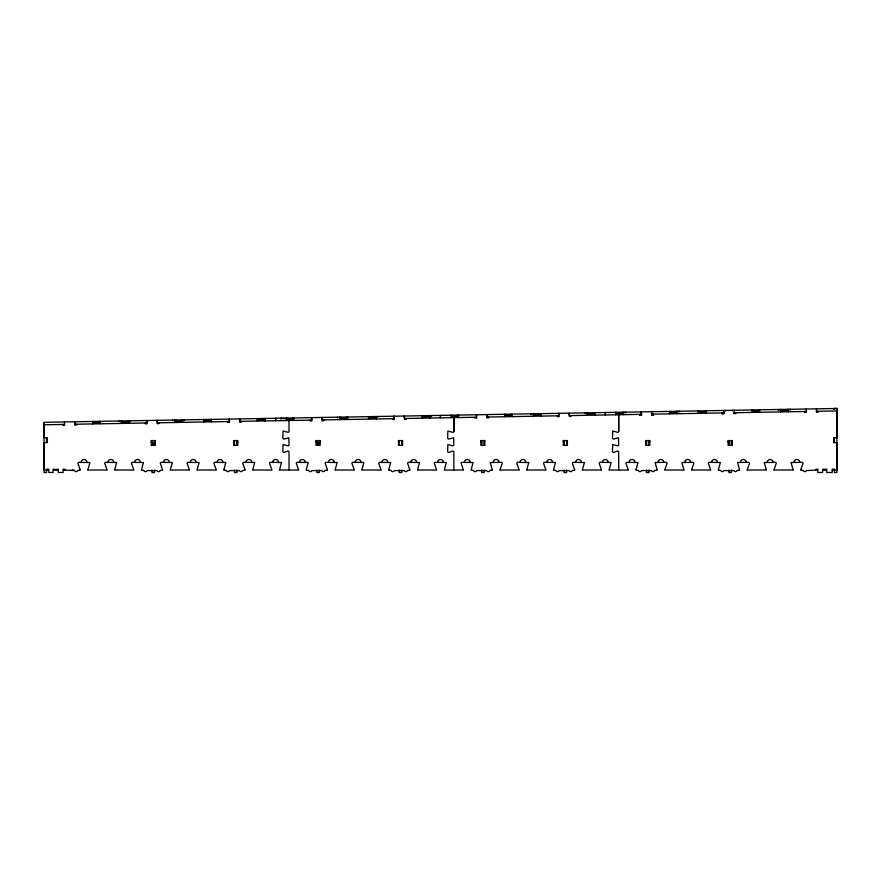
<?xml version="1.0" encoding="UTF-8"?>
<svg xmlns="http://www.w3.org/2000/svg" width="881" height="881" viewBox="0 0 881 881"><rect width="100%" height="100%" fill="white"/><g stroke="black" fill="none" stroke-linecap="round" stroke-linejoin="round"><path stroke-width="1.32" d="M46.561 439.465L47.387 439.465L47.387 437.813L44.083 437.813L44.05 422.307L836.895 408.476L836.917 437.813L833.613 437.813L833.624 439.465L834.45 439.465M54.798 470.014L54.798 469.199L53.146 469.199L53.146 472.491L48.741 472.491L48.741 469.199L47.089 469.199L47.089 470.025M64.809 470.014L64.809 469.199L63.168 469.199L63.168 472.491L58.355 472.491L58.355 469.199L56.703 469.199L56.703 470.014M824.264 470.014L824.264 469.199L822.612 469.199L822.612 472.491L817.81 472.491L817.81 469.188L816.158 469.188L816.158 470.014M833.878 470.025L833.878 469.199L832.226 469.199L832.226 472.491L826.73 472.491L826.73 469.199L825.09 469.199L825.09 470.014M44.094 437.813L44.116 424.785L64.423 424.433M453.869 431.602L453.836 417.627L453.836 431.789L452.944 432.373L447.856 431.095L447.658 438.286L448.528 439.112L453.649 437.78L453.858 445.158L452.944 445.83L447.856 444.553L447.658 451.744L448.528 452.57L452.9 451.006L453.825 451.535L453.869 470.025M618.693 431.602L618.649 414.753L618.66 431.789L617.724 432.362L612.747 431.018L612.482 438.286L613.363 439.112L618.473 437.78L618.682 445.158L617.823 445.841L612.713 444.52L612.482 451.744L613.363 452.57L617.724 451.006L618.649 451.535L618.704 470.025M87.913 469.782L89.928 462.514L78.475 462.36L77.869 463.153L80.193 469.782M114.684 469.782L116.633 462.459L105.324 462.338L104.641 463.153L106.964 469.782M141.456 469.782L143.471 462.514L132.018 462.36L131.412 463.153L133.736 469.782M170.33 469.782L172.346 462.514L160.959 462.338L160.287 463.153L162.611 469.782M197.102 469.782L199.117 462.514L187.653 462.36L187.058 463.153L189.382 469.782M223.873 469.782L225.822 462.459L214.501 462.338L213.83 463.153L216.153 469.782M252.748 469.782L254.697 462.459L243.376 462.338L242.704 463.153L245.028 469.782M279.519 469.782L281.535 462.514L270.148 462.338L269.476 463.153L271.8 469.782M306.291 469.782L308.229 462.459L296.919 462.338L296.247 463.153L298.571 469.782M335.154 469.782L337.181 462.514L325.717 462.36L325.122 463.153L327.435 469.782M361.926 469.782L363.875 462.459L352.565 462.338L351.893 463.153L354.206 469.782M388.697 469.782L390.712 462.514L379.259 462.36L378.665 463.153L380.977 469.782M417.572 469.782L419.587 462.514L408.211 462.338L407.529 463.153L409.852 469.782M444.343 469.782L446.293 462.459L434.906 462.36L434.3 463.153L436.624 469.782M471.115 469.782L473.13 462.514L461.754 462.338L461.071 463.153L463.395 469.782M499.99 469.782L502.313 463.153L501.63 462.338L490.254 462.514L492.27 469.782M526.761 469.782L528.776 462.514L517.312 462.36L516.718 463.153L519.041 469.782M553.532 469.782L555.482 462.459L544.161 462.338L543.489 463.153L545.813 469.782M582.407 469.782L584.422 462.514L572.958 462.36L572.364 463.153L574.687 469.782M609.178 469.782L611.117 462.459L599.807 462.338L599.135 463.153L601.459 469.782M635.95 469.782L637.965 462.514L626.501 462.36L625.906 463.153L628.23 469.782M664.814 469.782L667.137 463.153L666.543 462.36L655.145 462.459L657.094 469.782M691.585 469.782L693.909 463.153L693.237 462.338L681.85 462.514L683.865 469.782M718.356 469.782L720.372 462.514L708.996 462.338L708.313 463.153L710.637 469.782M747.231 469.782L749.555 463.153L748.883 462.338L737.562 462.459L739.511 469.782M774.003 469.782L776.326 463.153L775.732 462.36L764.268 462.514L766.283 469.782M800.774 469.782L803.098 463.142L802.426 462.338L791.039 462.503L793.054 469.782M641.842 414.345L569.203 415.612L569.17 413.145L569.368 416.438L571.009 416.405L570.943 415.59M651.522 414.18L724.667 412.903M733.421 412.749L806.567 411.471M816.247 411.306L836.939 410.942L836.917 437.813M404.489 419.312L406.174 419.29L406.119 418.464M639.727 415.204L641.478 415.182L641.324 411.89L641.324 414.356M734.049 413.563L735.844 413.53L735.679 412.715M804.518 412.33L806.313 412.297L806.247 409.004M816.467 412.121L818.262 412.088L818.097 411.273M834.428 408.443L836.895 408.443L836.895 472.491L834.428 472.491L834.428 469.199M46.561 440.974L47.387 440.974L47.387 442.625L44.083 442.625L44.072 470.025L48.741 470.025M151.213 440.974L152.039 440.974M154.505 440.974L155.331 440.974M233.619 440.974L234.445 440.974M236.923 440.974L237.749 440.974M316.037 440.974L316.863 440.974M319.34 440.974L320.155 440.974M398.454 440.974L399.28 440.974M401.747 440.974L402.573 440.974M480.872 440.974L481.687 440.974M563.278 440.974L564.104 440.974M566.582 440.974L567.408 440.974M645.696 440.974L646.522 440.974M648.989 440.974L649.815 440.974M728.113 440.974L728.939 440.974M731.406 440.974L732.232 440.974M834.45 440.974L833.613 440.974L833.624 442.625L836.906 442.625L836.895 470.025L832.226 470.014M151.213 442.207L152.039 442.207M154.505 442.207L155.331 442.207M233.619 442.207L234.445 442.207M236.923 442.207L237.749 442.207M316.037 442.207L316.863 442.207M319.34 442.207L320.155 442.207M398.454 442.207L399.28 442.207M401.747 442.207L402.573 442.207M480.872 442.207L481.687 442.207M484.165 442.207L484.99 442.207L484.99 440.566L480.872 440.566L480.872 442.625L481.687 442.625M563.278 442.207L564.104 442.207M566.582 442.207L567.408 442.207M645.696 442.207L646.522 442.207M648.989 442.207L649.815 442.207M728.113 442.207L728.939 442.207M731.406 442.207L732.232 442.207M234.445 442.625L233.619 442.625L233.619 440.566L237.749 440.566L237.749 442.625L236.923 442.625M399.28 442.625L398.454 442.625L398.454 440.566L402.573 440.566L402.573 442.625L401.747 442.625M564.104 442.625L563.278 442.625L563.278 440.566L567.408 440.566L567.408 442.625L566.582 442.625M646.522 442.625L645.696 442.625L645.696 440.566L649.815 440.566L649.815 442.625L648.989 442.625M728.939 442.625L728.113 442.625L728.113 440.566L732.232 440.566L732.232 442.625L731.406 442.625M152.039 443.727L151.213 443.727L151.213 445.368L155.331 445.368L155.331 443.727L154.505 443.727M234.445 443.727L233.619 443.727L233.619 445.368L237.749 445.368L237.749 443.727L236.923 443.727M316.863 443.727L316.037 443.727L316.037 445.368L320.155 445.368L320.155 443.727L319.34 443.727M399.28 443.727L398.454 443.727L398.454 445.368L402.573 445.368L402.573 443.727L401.747 443.727M481.687 443.727L480.872 443.727L480.872 445.368L484.99 445.368L484.99 443.727L484.165 443.727M564.104 443.727L563.278 443.727L563.278 445.368L567.408 445.368L567.408 443.727L566.582 443.727M646.522 443.727L645.696 443.727L645.696 445.368L649.815 445.368L649.815 443.727L648.989 443.727M728.939 443.727L728.113 443.727L728.113 445.368L732.232 445.368L732.232 443.727L731.406 443.727M152.039 444.266L154.505 444.266M316.863 444.266L319.34 444.266M53.146 470.025L58.355 470.025M63.168 470.025L74.61 470.575A1.652 1.652 0 0 0 77.715 470.575L80.226 470.025M87.88 470.025L106.997 470.025M114.651 470.025L133.769 470.025M141.423 470.025L143.933 470.575A1.652 1.652 0 0 0 147.05 470.575L157.016 470.575A1.652 1.652 0 0 0 160.133 470.575L162.644 470.025M170.297 470.025L189.415 470.025M197.069 470.025L216.186 470.025M223.84 470.025L226.351 470.575A1.652 1.652 0 0 0 229.456 470.575L239.434 470.575A1.652 1.652 0 0 0 242.539 470.575L245.061 470.025M252.715 470.025L271.833 470.025M279.486 470.025L298.604 470.025M306.247 470.025L308.768 470.575A1.652 1.652 0 0 0 311.874 470.575L321.851 470.575A1.652 1.652 0 0 0 324.957 470.575L327.479 470.025M335.121 470.025L354.25 470.025M361.893 470.025L381.01 470.025M388.664 470.025L391.186 470.575A1.652 1.652 0 0 0 394.292 470.575L404.269 470.575A1.652 1.652 0 0 0 407.374 470.575L409.885 470.025M417.539 470.025L436.657 470.025M444.31 470.025L463.428 470.025M471.082 470.025L473.593 470.575A1.652 1.652 0 0 0 476.709 470.575L486.675 470.575A1.652 1.652 0 0 0 489.792 470.575L492.303 470.025M499.956 470.025L519.074 470.025M526.728 470.025L545.846 470.025M553.499 470.025L556.01 470.575A1.652 1.652 0 0 0 559.116 470.575L569.093 470.575A1.652 1.652 0 0 0 572.198 470.575L574.72 470.025M582.363 470.025L601.492 470.025M609.134 470.025L628.263 470.025M635.906 470.025L638.428 470.575A1.652 1.652 0 0 0 641.533 470.575L651.511 470.575A1.652 1.652 0 0 0 654.616 470.575L657.127 470.025M664.781 470.025L683.898 470.025M691.552 470.025L710.67 470.025M718.323 470.025L720.845 470.575A1.652 1.652 0 0 0 723.951 470.575L733.928 470.575A1.652 1.652 0 0 0 737.034 470.575L739.544 470.025M747.198 470.025L766.316 470.025M800.741 470.014L803.252 470.564A1.652 1.652 0 0 0 806.357 470.564L817.81 470.014M822.612 470.014L826.521 470.014M773.97 470.025L793.087 470.014M72.088 470.014L73.828 470.025M651.621 413.971L651.632 415.006L653.427 414.973L653.416 414.147M723.73 412.715L723.753 413.74M440.423 415.546L440.434 416.317M834.417 408.509L834.428 409.291M833.591 408.531L833.613 409.302M816.412 408.828L816.61 412.121M804.507 411.504L804.661 412.33M790.598 409.28L790.62 410.05M789.783 409.291L789.794 410.061M788.286 409.324L788.33 411.79M787.306 409.335L787.328 410.568L781.557 410.678L781.535 409.434M780.599 409.456L780.643 411.923L780.566 409.456M779.068 409.478L779.079 410.094M778.242 409.5L778.253 410.117M759.587 409.819L759.631 412.297M758.618 409.841L758.64 411.075L752.87 411.174L752.848 409.94M751.878 409.951L751.956 412.429M734.137 410.26L734.192 413.563M732.342 410.293L732.353 410.909M725.338 410.414L725.349 411.031M723.841 410.447L723.852 411.064M723.874 412.715L723.896 413.74L722.101 413.773L722.09 412.947M723.73 412.914L723.697 410.656M722.233 412.947L722.244 413.773M705.835 410.755L705.879 413.233M704.899 410.777L704.91 412.011L699.151 412.11L699.129 410.876M698.148 410.887L698.226 413.365M679.504 411.218L679.515 411.834M678.678 411.229L678.689 411.845M677.181 411.262L677.192 413.729M676.201 411.273L676.223 412.517L670.452 412.616L670.43 411.372M669.494 411.394L669.505 413.861M653.273 414.147L653.284 414.973M651.753 413.552L651.775 414.995M651.577 411.702L651.621 414.18M639.716 414.389L639.826 415.204M625.774 412.154L625.785 412.771M624.948 412.176L624.959 412.793M623.451 412.198L623.462 414.665M622.482 412.209L622.504 413.453L616.733 413.552L616.711 412.319M615.731 412.33L615.819 414.808M605.247 412.517L605.291 414.984M594.763 412.693L594.807 415.171M593.794 412.715L593.816 413.949L588.045 414.048L588.023 412.815M587.076 412.837L587.12 415.303M584.72 412.87L584.742 413.641M558.995 413.321L559.061 416.614L557.398 416.647L557.387 415.821M558.862 413.321L558.906 415.799L486.797 417.054L486.753 414.588M541.011 413.641L541.088 416.107M540.064 413.652L540.086 414.885L534.315 414.984L534.293 413.751M533.357 413.773L533.401 416.239M531.001 413.806L531.012 414.588M512.346 414.136L512.39 416.603M511.376 414.158L511.398 415.392L505.628 415.491L505.606 414.257M504.637 414.268L504.714 416.746M488.57 417.021L488.603 417.847L486.94 417.88L486.874 414.577M476.577 414.764L476.654 418.057L474.991 418.09L474.969 417.264M476.456 414.764L476.489 417.231L404.379 418.497L404.335 416.019M458.594 415.072L458.671 417.55M457.646 415.094L457.668 416.328L451.909 416.427L451.887 415.193M450.94 415.204L450.984 417.682M440.423 415.392L440.467 417.869M431.437 415.546L431.448 416.317M429.939 415.579L429.983 418.046M428.959 415.59L428.981 416.823L423.21 416.933L423.188 415.689M422.219 415.711L422.296 418.178M404.423 416.019L404.533 419.312M394.17 416.195L394.225 419.499L392.585 419.521L392.563 418.695M394.038 416.206L394.082 418.673L321.961 419.929L321.917 417.462M377.707 416.482L377.718 417.109M376.176 416.515L376.253 418.982M375.24 416.526L375.262 417.77L369.491 417.869L369.469 416.636M368.489 416.647L368.577 419.114M347.521 417.01L347.566 419.488L347.488 417.01M346.552 417.032L346.563 418.266L340.804 418.365L340.782 417.131M339.835 417.142L339.879 419.62M337.478 417.187L337.5 417.957M323.745 419.907L323.756 420.722L322.116 420.755L322.061 417.462M311.753 417.638L311.808 420.931L310.167 420.964L310.156 420.138M311.621 417.638L311.665 420.116L239.555 421.371L239.511 418.904M293.769 417.957L293.847 420.424M292.822 417.968L292.844 419.202L287.074 419.301L287.052 418.068M286.083 418.09L286.16 420.556M283.759 418.123L283.77 418.904M281.81 418.156L281.821 418.938L281.81 418.321M280.742 418.178L280.753 418.949M276.656 418.255L276.667 418.871M275.599 418.266L275.643 420.744M264.135 418.464L264.157 419.708L258.386 419.808L258.364 418.574M241.328 421.338L241.35 422.164L239.698 422.197L239.643 418.893M229.346 419.081L229.401 422.373L227.75 422.406L227.739 421.581M229.203 419.081L229.247 421.547L157.137 422.814L157.093 420.336M211.352 419.389L211.429 421.867M210.405 419.411L210.427 420.644L204.667 420.744L204.645 419.51M203.665 419.521L203.742 421.999M184.195 419.863L184.206 420.633M182.664 419.896L182.741 422.362M181.717 419.907L181.739 421.14L175.969 421.25L175.947 420.006M175.055 422.495L175.011 420.028L175.022 422.495M172.654 420.072L172.665 420.689M158.921 422.781L158.932 423.607L157.281 423.629L157.225 420.336M146.929 420.512L146.984 423.816L145.332 423.838L145.321 423.012M146.797 420.523L146.841 422.99L74.72 424.246L74.676 421.779L74.874 425.071L76.515 425.038L76.504 424.213M130.465 420.799L130.476 421.581M127.998 420.843L128.02 422.087L122.25 422.186L122.228 420.942M121.292 420.964L121.325 423.431M118.935 421.008L118.946 421.625M100.28 421.327L100.324 423.805M99.3 421.349L99.322 422.583L93.562 422.682L93.54 421.448M92.593 421.459L92.637 423.937M64.511 421.955L64.566 425.248L62.925 425.281L62.903 424.455M289.001 420.512L288.99 431.833L288.12 432.373L283.087 431.018L282.834 438.286L283.704 439.112L288.814 437.78L289.034 445.158L288.12 445.83L283.054 444.52L282.834 451.744L283.704 452.57L288.076 451.006L288.99 451.535L289.045 470.025M834.428 437.813L834.428 442.625M731.406 440.566L731.406 445.368M731.406 470.08L731.406 472.557L728.939 472.557L728.939 470.08M728.939 440.566L728.939 445.368M648.989 440.566L648.989 445.368M648.989 470.08L648.989 472.557L646.522 472.557L646.522 470.08M646.522 440.566L646.522 445.368M566.582 440.566L566.582 445.368M566.582 470.08L566.582 472.557L564.104 472.557L564.104 470.08M564.104 440.566L564.104 445.368M484.165 440.566L484.165 445.368M484.165 470.08L484.165 472.557L481.687 472.557L481.687 470.08M481.687 440.566L481.687 445.368M401.747 440.566L401.747 445.368M401.747 470.08L401.747 472.557L399.28 472.557L399.28 470.08M399.28 440.566L399.28 445.368M319.34 440.566L319.34 445.368M319.34 470.08L319.34 472.557L316.863 472.557L316.863 470.08M316.863 440.566L316.863 445.368M236.923 440.566L236.923 445.368M236.923 470.08L236.923 472.557L234.445 472.557L234.445 470.08M234.445 440.566L234.445 445.368M154.505 440.566L154.505 445.368M154.505 470.08L154.505 472.557L152.039 472.557L152.039 470.08M152.039 440.566L152.039 445.368M46.561 437.813L46.561 442.625M46.561 469.254L46.561 472.557L44.083 472.557L44.083 422.451M629.199 462.327A2.885 2.885 0 0 1 632.084 459.442A2.885 2.885 0 0 1 634.97 462.327M658.074 462.327A2.885 2.885 0 0 1 660.959 459.442A2.885 2.885 0 0 1 663.845 462.327M684.845 462.327A2.885 2.885 0 0 1 687.731 459.442A2.885 2.885 0 0 1 690.616 462.327M711.617 462.327A2.885 2.885 0 0 1 714.502 459.442A2.885 2.885 0 0 1 717.387 462.327M740.492 462.327A2.885 2.885 0 0 1 743.377 459.442A2.885 2.885 0 0 1 746.251 462.327M767.263 462.327A2.885 2.885 0 0 1 770.148 459.442A2.885 2.885 0 0 1 773.022 462.327M794.034 462.327A2.885 2.885 0 0 1 796.909 459.442A2.885 2.885 0 0 1 799.794 462.327M493.239 462.327A2.885 2.885 0 0 1 496.124 459.442A2.885 2.885 0 0 1 499.009 462.327M520.01 462.327A2.885 2.885 0 0 1 522.896 459.442A2.885 2.885 0 0 1 525.781 462.327M546.782 462.327A2.885 2.885 0 0 1 549.667 459.442A2.885 2.885 0 0 1 552.552 462.327M575.656 462.327A2.885 2.885 0 0 1 578.542 459.442A2.885 2.885 0 0 1 581.427 462.327M602.428 462.327A2.885 2.885 0 0 1 605.313 459.442A2.885 2.885 0 0 1 608.198 462.327M464.375 462.327A2.885 2.885 0 0 1 467.26 459.442A2.885 2.885 0 0 1 470.146 462.327M328.415 462.327A2.885 2.885 0 0 1 331.3 459.442A2.885 2.885 0 0 1 334.185 462.327M355.186 462.327A2.885 2.885 0 0 1 358.071 459.442A2.885 2.885 0 0 1 360.957 462.327M381.958 462.327A2.885 2.885 0 0 1 384.843 459.442A2.885 2.885 0 0 1 387.728 462.327M410.832 462.327A2.885 2.885 0 0 1 413.718 459.442A2.885 2.885 0 0 1 416.603 462.327M437.604 462.327A2.885 2.885 0 0 1 440.489 459.442A2.885 2.885 0 0 1 443.374 462.327M299.54 462.327A2.885 2.885 0 0 1 302.425 459.442A2.885 2.885 0 0 1 305.311 462.327M81.173 462.327A2.885 2.885 0 0 1 84.058 459.442A2.885 2.885 0 0 1 86.944 462.327M107.945 462.327A2.885 2.885 0 0 1 110.83 459.442A2.885 2.885 0 0 1 113.715 462.327M134.716 462.327A2.885 2.885 0 0 1 137.601 459.442A2.885 2.885 0 0 1 140.486 462.327M163.591 462.327A2.885 2.885 0 0 1 166.465 459.442A2.885 2.885 0 0 1 169.35 462.327M190.351 462.327A2.885 2.885 0 0 1 193.236 459.442A2.885 2.885 0 0 1 196.122 462.327M217.122 462.327A2.885 2.885 0 0 1 220.008 459.442A2.885 2.885 0 0 1 222.893 462.327M245.997 462.327A2.885 2.885 0 0 1 248.883 459.442A2.885 2.885 0 0 1 251.768 462.327M272.769 462.327A2.885 2.885 0 0 1 275.654 459.442A2.885 2.885 0 0 1 278.539 462.327M155.331 440.566L151.213 440.566L151.213 442.625L155.331 442.625L155.331 440.566M320.155 440.566L316.037 440.566L316.037 442.625L320.155 442.625L320.155 440.566M265.148 420.92L265.104 418.453L265.115 420.92M257.472 421.063L257.428 418.585L257.428 421.063M129.011 423.298L128.967 420.832L128.978 423.298"/></g></svg>
